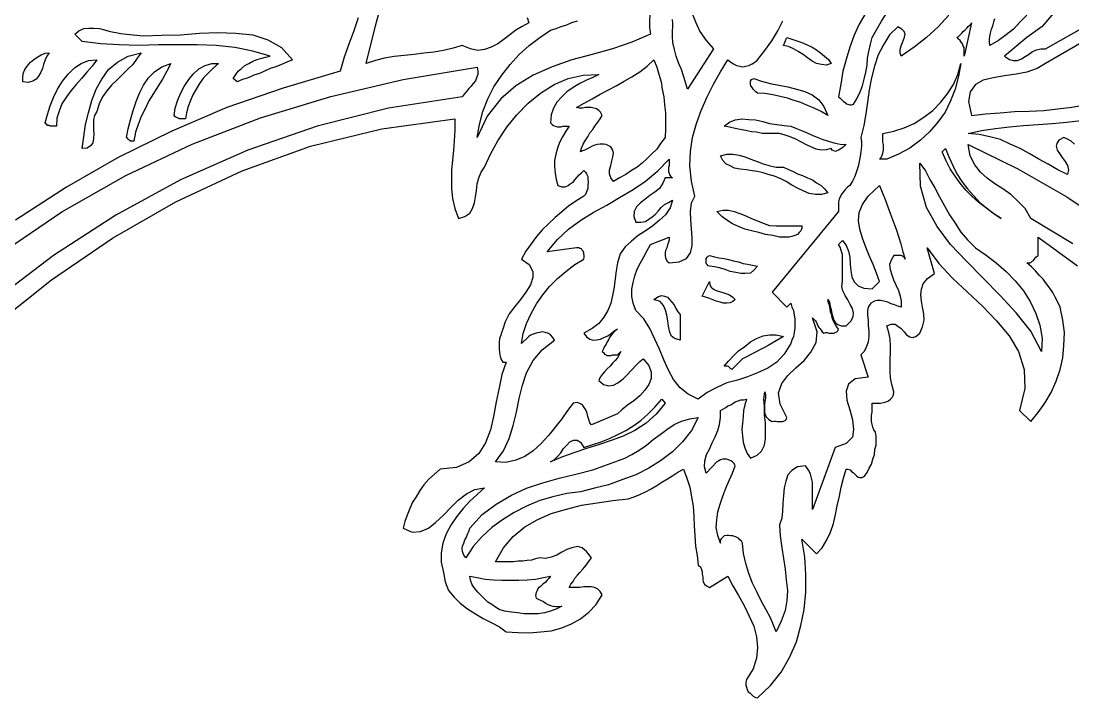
# Model space of a CAD drawing. Extents: x 0.03 to 6.97, y 0.03 to 8.18.
# Drawn here: x 2.2 to 4.075, y 5.289 to 6.497 of the extents above; entities that cross this region are included whole.
import ezdxf

# ---------------------------------------------------------------- set-up
doc = ezdxf.new("R2010")
doc.units = 0
doc.layers.add('1', color=7, linetype='Continuous')

msp = doc.modelspace()

# ---------------------------------------------------------------- linework, layer by layer
for points in [[(4.076, 6.622), (4.071, 6.592), (4.064, 6.564), (4.055, 6.536), (4.04, 6.51), (4.02, 6.487), (3.993, 6.467), (3.953, 6.434), (3.962, 6.428), (3.969, 6.426), (3.976, 6.426), (3.983, 6.429), (3.99, 6.433), (3.996, 6.437), (4.003, 6.442), (4.01, 6.445), (4.018, 6.447), (4.026, 6.447), (4.104, 6.491)], [(2.684, 6.427), (2.674, 6.423), (2.664, 6.419), (2.654, 6.415), (2.644, 6.412), (2.634, 6.407), (2.625, 6.403), (2.615, 6.4), (2.605, 6.395), (2.595, 6.392), (2.585, 6.388), (2.578, 6.394), (2.583, 6.401), (2.587, 6.407), (2.593, 6.412), (2.599, 6.417), (2.606, 6.421), (2.613, 6.425), (2.621, 6.428), (2.629, 6.43), (2.636, 6.432), (2.644, 6.434), (2.613, 6.443), (2.581, 6.449), (2.548, 6.453), (2.514, 6.454), (2.48, 6.454), (2.445, 6.454), (2.41, 6.453), (2.375, 6.454), (2.342, 6.456), (2.309, 6.46), (2.296, 6.473), (2.303, 6.479), (2.312, 6.483), (2.321, 6.484), (2.33, 6.484), (2.34, 6.483), (2.349, 6.481), (2.359, 6.478), (2.369, 6.476), (2.378, 6.474), (2.388, 6.473), (2.418, 6.47), (2.451, 6.471), (2.484, 6.472), (2.518, 6.475), (2.551, 6.476), (2.583, 6.475), (2.613, 6.472), (2.64, 6.463), (2.664, 6.449), (2.684, 6.427)], [(3.644, 6.421), (3.635, 6.418), (3.627, 6.419), (3.618, 6.421), (3.61, 6.425), (3.602, 6.431), (3.594, 6.437), (3.585, 6.442), (3.577, 6.447), (3.568, 6.451), (3.559, 6.453), (3.565, 6.467), (3.574, 6.464), (3.583, 6.461), (3.592, 6.458), (3.601, 6.454), (3.61, 6.45), (3.618, 6.445), (3.625, 6.44), (3.632, 6.434), (3.639, 6.428), (3.644, 6.421)], [(4.106, 6.467), (4.026, 6.421), (4.011, 6.412), (3.993, 6.405), (3.974, 6.402), (3.953, 6.399), (3.933, 6.395), (3.915, 6.391), (3.901, 6.383), (3.892, 6.37), (3.889, 6.353), (3.894, 6.328), (3.919, 6.331), (3.945, 6.333), (3.971, 6.335), (3.997, 6.336), (4.023, 6.337), (4.048, 6.34), (4.073, 6.343), (4.097, 6.347)], [(2.25, 6.44), (2.246, 6.434), (2.243, 6.427), (2.24, 6.419), (2.238, 6.412), (2.235, 6.405), (2.231, 6.398), (2.227, 6.393), (2.221, 6.389), (2.213, 6.387), (2.203, 6.388), (2.203, 6.395), (2.204, 6.403), (2.207, 6.41), (2.211, 6.416), (2.217, 6.423), (2.223, 6.428), (2.229, 6.432), (2.236, 6.436), (2.243, 6.439), (2.25, 6.44)], [(2.414, 6.44), (2.407, 6.43), (2.399, 6.419), (2.39, 6.41), (2.381, 6.401), (2.371, 6.391), (2.361, 6.382), (2.353, 6.372), (2.345, 6.361), (2.339, 6.349), (2.335, 6.335), (2.331, 6.328), (2.329, 6.321), (2.329, 6.312), (2.329, 6.303), (2.33, 6.295), (2.329, 6.287), (2.328, 6.279), (2.324, 6.274), (2.318, 6.27), (2.309, 6.269), (2.312, 6.29), (2.315, 6.312), (2.32, 6.333), (2.326, 6.355), (2.334, 6.375), (2.344, 6.393), (2.356, 6.41), (2.372, 6.423), (2.391, 6.434), (2.414, 6.44)], [(2.335, 6.427), (2.327, 6.416), (2.317, 6.405), (2.308, 6.394), (2.298, 6.383), (2.289, 6.372), (2.281, 6.361), (2.273, 6.349), (2.268, 6.336), (2.264, 6.323), (2.263, 6.309), (2.26, 6.309), (2.257, 6.309), (2.254, 6.309), (2.252, 6.309), (2.25, 6.31), (2.247, 6.31), (2.246, 6.312), (2.244, 6.313), (2.243, 6.315), (2.247, 6.33), (2.252, 6.345), (2.258, 6.36), (2.265, 6.375), (2.274, 6.389), (2.284, 6.402), (2.295, 6.413), (2.307, 6.421), (2.32, 6.426), (2.335, 6.427)], [(2.467, 6.421), (2.46, 6.407), (2.452, 6.393), (2.444, 6.38), (2.436, 6.367), (2.428, 6.354), (2.421, 6.34), (2.414, 6.326), (2.409, 6.312), (2.404, 6.298), (2.401, 6.282), (2.399, 6.282), (2.397, 6.282), (2.395, 6.282), (2.393, 6.284), (2.392, 6.285), (2.391, 6.286), (2.389, 6.288), (2.388, 6.289), (2.391, 6.304), (2.395, 6.32), (2.4, 6.337), (2.405, 6.353), (2.411, 6.368), (2.418, 6.382), (2.427, 6.395), (2.438, 6.406), (2.451, 6.415), (2.467, 6.421)], [(2.552, 6.421), (2.542, 6.412), (2.534, 6.404), (2.525, 6.395), (2.518, 6.385), (2.512, 6.375), (2.506, 6.365), (2.502, 6.355), (2.498, 6.344), (2.495, 6.333), (2.493, 6.322), (2.49, 6.322), (2.487, 6.322), (2.485, 6.322), (2.482, 6.322), (2.48, 6.323), (2.478, 6.324), (2.476, 6.325), (2.474, 6.326), (2.473, 6.328), (2.475, 6.341), (2.479, 6.354), (2.484, 6.367), (2.491, 6.38), (2.499, 6.392), (2.507, 6.402), (2.517, 6.411), (2.528, 6.417), (2.54, 6.421), (2.552, 6.421)], [(3.638, 6.328), (3.626, 6.335), (3.614, 6.341), (3.602, 6.346), (3.59, 6.351), (3.578, 6.355), (3.566, 6.359), (3.553, 6.362), (3.54, 6.365), (3.526, 6.367), (3.513, 6.368), (3.51, 6.37), (3.508, 6.372), (3.505, 6.375), (3.503, 6.378), (3.501, 6.381), (3.5, 6.384), (3.5, 6.386), (3.5, 6.389), (3.502, 6.392), (3.506, 6.394), (3.52, 6.389), (3.535, 6.385), (3.551, 6.382), (3.567, 6.379), (3.582, 6.375), (3.597, 6.371), (3.61, 6.365), (3.622, 6.356), (3.631, 6.344), (3.638, 6.328)], [(3.671, 6.276), (3.668, 6.274), (3.666, 6.272), (3.663, 6.27), (3.66, 6.268), (3.657, 6.266), (3.654, 6.265), (3.652, 6.264), (3.649, 6.265), (3.646, 6.266), (3.644, 6.269), (3.635, 6.267), (3.626, 6.266), (3.617, 6.268), (3.608, 6.272), (3.599, 6.276), (3.59, 6.281), (3.581, 6.286), (3.571, 6.29), (3.562, 6.293), (3.552, 6.296), (3.541, 6.296), (3.532, 6.296), (3.521, 6.296), (3.511, 6.298), (3.502, 6.299), (3.492, 6.301), (3.482, 6.303), (3.473, 6.305), (3.463, 6.307), (3.453, 6.309), (3.463, 6.316), (3.473, 6.32), (3.485, 6.322), (3.497, 6.321), (3.509, 6.32), (3.522, 6.317), (3.534, 6.314), (3.547, 6.312), (3.56, 6.31), (3.572, 6.309), (3.582, 6.305), (3.591, 6.301), (3.601, 6.297), (3.61, 6.293), (3.62, 6.289), (3.629, 6.285), (3.639, 6.282), (3.649, 6.279), (3.66, 6.277), (3.671, 6.276)], [(3.638, 6.19), (3.627, 6.187), (3.616, 6.187), (3.605, 6.189), (3.595, 6.193), (3.585, 6.198), (3.574, 6.204), (3.564, 6.21), (3.554, 6.215), (3.543, 6.22), (3.532, 6.223), (3.523, 6.226), (3.513, 6.228), (3.503, 6.229), (3.493, 6.231), (3.482, 6.232), (3.472, 6.234), (3.464, 6.238), (3.456, 6.242), (3.451, 6.248), (3.447, 6.256), (3.458, 6.259), (3.469, 6.259), (3.48, 6.257), (3.49, 6.254), (3.501, 6.25), (3.512, 6.246), (3.523, 6.242), (3.535, 6.238), (3.546, 6.236), (3.559, 6.236), (3.567, 6.232), (3.576, 6.228), (3.584, 6.224), (3.593, 6.221), (3.602, 6.217), (3.611, 6.213), (3.618, 6.208), (3.626, 6.203), (3.632, 6.197), (3.638, 6.19)], [(3.592, 6.131), (3.592, 6.127), (3.59, 6.122), (3.587, 6.119), (3.584, 6.116), (3.579, 6.114), (3.574, 6.112), (3.569, 6.111), (3.563, 6.111), (3.557, 6.111), (3.552, 6.111), (3.54, 6.114), (3.527, 6.116), (3.515, 6.119), (3.502, 6.122), (3.49, 6.125), (3.479, 6.13), (3.468, 6.135), (3.458, 6.141), (3.449, 6.148), (3.44, 6.157), (3.451, 6.159), (3.461, 6.159), (3.471, 6.157), (3.481, 6.153), (3.492, 6.149), (3.502, 6.144), (3.513, 6.14), (3.523, 6.136), (3.534, 6.132), (3.546, 6.131), (3.592, 6.131)], [(3.513, 6.059), (3.506, 6.052), (3.5, 6.047), (3.491, 6.046), (3.483, 6.046), (3.474, 6.048), (3.464, 6.05), (3.455, 6.053), (3.445, 6.056), (3.436, 6.058), (3.427, 6.059), (3.425, 6.06), (3.423, 6.062), (3.421, 6.064), (3.421, 6.066), (3.421, 6.069), (3.421, 6.071), (3.421, 6.073), (3.423, 6.075), (3.425, 6.077), (3.427, 6.078), (3.436, 6.076), (3.444, 6.074), (3.453, 6.073), (3.461, 6.071), (3.47, 6.069), (3.479, 6.067), (3.487, 6.064), (3.495, 6.063), (3.504, 6.061), (3.513, 6.059)], [(3.473, 6), (3.469, 5.996), (3.464, 5.994), (3.458, 5.993), (3.452, 5.993), (3.446, 5.995), (3.439, 5.997), (3.432, 6), (3.426, 6.002), (3.42, 6.004), (3.414, 6.006), (3.427, 6.032), (3.428, 6.026), (3.43, 6.022), (3.434, 6.018), (3.439, 6.016), (3.445, 6.014), (3.451, 6.012), (3.458, 6.01), (3.463, 6.008), (3.469, 6.004), (3.473, 6)], [(3.375, 5.973), (3.375, 5.927), (3.365, 5.93), (3.359, 5.935), (3.356, 5.943), (3.354, 5.952), (3.353, 5.962), (3.351, 5.972), (3.349, 5.981), (3.345, 5.989), (3.339, 5.996), (3.328, 6), (3.336, 6.005), (3.342, 6.007), (3.347, 6.006), (3.352, 6.004), (3.356, 6), (3.36, 5.995), (3.364, 5.99), (3.367, 5.984), (3.371, 5.978), (3.375, 5.973)], [(3.559, 5.934), (3.553, 5.93), (3.546, 5.926), (3.539, 5.922), (3.532, 5.918), (3.525, 5.914), (3.517, 5.91), (3.509, 5.906), (3.502, 5.902), (3.494, 5.898), (3.486, 5.894), (3.467, 5.875), (3.465, 5.876), (3.464, 5.877), (3.462, 5.879), (3.461, 5.88), (3.459, 5.881), (3.458, 5.881), (3.456, 5.881), (3.453, 5.881), (3.461, 5.89), (3.47, 5.899), (3.479, 5.908), (3.49, 5.916), (3.5, 5.924), (3.511, 5.93), (3.523, 5.935), (3.534, 5.937), (3.546, 5.937), (3.559, 5.934)]]:
    msp.add_lwpolyline(points)
at = {"layer": '1'}
for points in [[(3.102, 6.503), (3.105, 6.493), (3.093, 6.487), (3.082, 6.48), (3.071, 6.472), (3.061, 6.464), (3.05, 6.456), (3.038, 6.45), (3.026, 6.446), (3.014, 6.444), (3.001, 6.447), (2.986, 6.453), (2.97, 6.448), (2.953, 6.444), (2.936, 6.441), (2.918, 6.439), (2.901, 6.437), (2.883, 6.435), (2.865, 6.433), (2.848, 6.43), (2.832, 6.426), (2.815, 6.421), (2.832, 6.488), (2.85, 6.556)], [(3.321, 6.507), (3.32, 6.496), (3.32, 6.485), (3.322, 6.473), (3.289, 6.459), (3.254, 6.447), (3.218, 6.437), (3.182, 6.427), (3.147, 6.415), (3.113, 6.4), (3.082, 6.381), (3.055, 6.358), (3.031, 6.327), (3.013, 6.289), (3.017, 6.312), (3.023, 6.335), (3.032, 6.358), (3.043, 6.379), (3.057, 6.4), (3.072, 6.419), (3.088, 6.437), (3.106, 6.453), (3.125, 6.467), (3.144, 6.48), (3.154, 6.483), (3.163, 6.487), (3.173, 6.49), (3.182, 6.494), (3.192, 6.497)], [(3.854, 6.507), (3.835, 6.486), (3.814, 6.467), (3.792, 6.45), (3.769, 6.434), (3.767, 6.44), (3.767, 6.446), (3.769, 6.452), (3.771, 6.458), (3.773, 6.463), (3.775, 6.468), (3.776, 6.473), (3.774, 6.478), (3.77, 6.482), (3.763, 6.486), (3.748, 6.472), (3.737, 6.454), (3.728, 6.436), (3.721, 6.416), (3.716, 6.395), (3.712, 6.374), (3.709, 6.352), (3.706, 6.331), (3.702, 6.31), (3.697, 6.289), (3.698, 6.281), (3.698, 6.273), (3.697, 6.264), (3.696, 6.255), (3.694, 6.246), (3.692, 6.237), (3.689, 6.228), (3.686, 6.219), (3.682, 6.211), (3.677, 6.203), (3.673, 6.2), (3.669, 6.196), (3.666, 6.192), (3.663, 6.188), (3.66, 6.183), (3.658, 6.179), (3.657, 6.174), (3.657, 6.168), (3.657, 6.163), (3.657, 6.157), (3.539, 6.013), (3.565, 5.986), (3.572, 5.993), (3.574, 5.986), (3.577, 5.98), (3.578, 5.972), (3.579, 5.965), (3.579, 5.957), (3.579, 5.949), (3.578, 5.941), (3.577, 5.934), (3.574, 5.927), (3.572, 5.921), (3.56, 5.902), (3.547, 5.888), (3.531, 5.877), (3.513, 5.869), (3.495, 5.862), (3.477, 5.856), (3.458, 5.851), (3.44, 5.843), (3.423, 5.834), (3.407, 5.822), (3.389, 5.831), (3.375, 5.842), (3.363, 5.857), (3.354, 5.874), (3.346, 5.892), (3.338, 5.911), (3.33, 5.929), (3.321, 5.948), (3.31, 5.965), (3.296, 5.98), (3.291, 5.993), (3.289, 6.005), (3.289, 6.018), (3.291, 6.03), (3.294, 6.042), (3.298, 6.054), (3.304, 6.065), (3.31, 6.076), (3.316, 6.087), (3.322, 6.098), (3.355, 6.111), (3.355, 6.106), (3.354, 6.102), (3.352, 6.097), (3.351, 6.092), (3.349, 6.087), (3.348, 6.083), (3.348, 6.078), (3.349, 6.074), (3.351, 6.069), (3.355, 6.065), (3.373, 6.067), (3.386, 6.073), (3.393, 6.083), (3.396, 6.096), (3.396, 6.11), (3.395, 6.126), (3.394, 6.142), (3.393, 6.157), (3.395, 6.172), (3.401, 6.184), (3.395, 6.211), (3.392, 6.238), (3.393, 6.264), (3.397, 6.289), (3.404, 6.314), (3.412, 6.337), (3.423, 6.361), (3.434, 6.384), (3.447, 6.406), (3.46, 6.427), (3.465, 6.423), (3.47, 6.42), (3.475, 6.417), (3.481, 6.416), (3.486, 6.415), (3.492, 6.416), (3.497, 6.417), (3.503, 6.42), (3.508, 6.423), (3.513, 6.427), (3.526, 6.444), (3.538, 6.461), (3.549, 6.479), (3.558, 6.497)], [(3.395, 6.513), (3.402, 6.495), (3.41, 6.478), (3.421, 6.462), (3.434, 6.447)], [(3.706, 6.511), (3.694, 6.491), (3.685, 6.471), (3.677, 6.45), (3.671, 6.428), (3.665, 6.407), (3.661, 6.384), (3.657, 6.361), (3.66, 6.359), (3.662, 6.357), (3.664, 6.355), (3.666, 6.353), (3.669, 6.351), (3.671, 6.349), (3.674, 6.348), (3.677, 6.347), (3.68, 6.347), (3.684, 6.348), (3.69, 6.358), (3.696, 6.37), (3.7, 6.381), (3.703, 6.393), (3.706, 6.405), (3.708, 6.418), (3.709, 6.43), (3.711, 6.442), (3.714, 6.455), (3.717, 6.467), (3.725, 6.481), (3.734, 6.496), (3.743, 6.511)], [(3.993, 6.507), (3.981, 6.495), (3.969, 6.482), (3.956, 6.472), (3.942, 6.462), (3.927, 6.453)], [(2.801, 6.502), (2.793, 6.479), (2.784, 6.455), (2.776, 6.432), (2.769, 6.407), (2.667, 6.377), (2.567, 6.342), (2.469, 6.3), (2.373, 6.253), (2.281, 6.2), (2.19, 6.141)], [(3.434, 6.447), (3.388, 6.375), (3.386, 6.381), (3.384, 6.389), (3.381, 6.399), (3.377, 6.41), (3.372, 6.422), (3.368, 6.434), (3.365, 6.446), (3.362, 6.458), (3.361, 6.469), (3.361, 6.48), (3.362, 6.485), (3.362, 6.492), (3.361, 6.499)], [(3.881, 6.434), (3.881, 6.438), (3.881, 6.442), (3.881, 6.445), (3.881, 6.449), (3.879, 6.452), (3.878, 6.456), (3.876, 6.459), (3.874, 6.462), (3.871, 6.464), (3.868, 6.467), (3.871, 6.469), (3.874, 6.472), (3.877, 6.475), (3.879, 6.478), (3.883, 6.481), (3.886, 6.484), (3.888, 6.487), (3.891, 6.489), (3.893, 6.491), (3.894, 6.493), (3.881, 6.434)], [(3.927, 6.453), (3.926, 6.458), (3.926, 6.464), (3.927, 6.469), (3.928, 6.475), (3.93, 6.482), (3.932, 6.488), (3.934, 6.495), (3.936, 6.501)], [(3.013, 6.414), (3.014, 6.407), (3.014, 6.401), (3.012, 6.395), (3.01, 6.39), (3.006, 6.385), (3.002, 6.38), (2.998, 6.376), (2.994, 6.371), (2.99, 6.366), (2.986, 6.361), (2.855, 6.341), (2.728, 6.309), (2.604, 6.266), (2.484, 6.213), (2.369, 6.15), (2.258, 6.078), (2.152, 5.998)], [(2.163, 6.081), (2.273, 6.156), (2.387, 6.221), (2.505, 6.277), (2.627, 6.324), (2.752, 6.362), (2.881, 6.392), (3.013, 6.414)], [(3.348, 6.289), (3.34, 6.278), (3.333, 6.268), (3.324, 6.259), (3.316, 6.251), (3.307, 6.243), (3.298, 6.236), (3.288, 6.23), (3.278, 6.223), (3.267, 6.217), (3.256, 6.21), (3.251, 6.217), (3.249, 6.224), (3.249, 6.231), (3.251, 6.239), (3.253, 6.247), (3.255, 6.254), (3.256, 6.261), (3.255, 6.266), (3.251, 6.272), (3.243, 6.276), (3.238, 6.277), (3.232, 6.277), (3.227, 6.276), (3.223, 6.275), (3.218, 6.273), (3.214, 6.271), (3.21, 6.269), (3.206, 6.267), (3.201, 6.265), (3.197, 6.263), (3.199, 6.27), (3.202, 6.277), (3.206, 6.284), (3.21, 6.29), (3.214, 6.297), (3.219, 6.303), (3.223, 6.309), (3.228, 6.316), (3.232, 6.322), (3.236, 6.328), (3.233, 6.334), (3.23, 6.337), (3.226, 6.34), (3.221, 6.341), (3.216, 6.342), (3.211, 6.342), (3.206, 6.342), (3.201, 6.341), (3.195, 6.341), (3.19, 6.342), (3.204, 6.35), (3.218, 6.358), (3.232, 6.366), (3.247, 6.374), (3.261, 6.381), (3.275, 6.389), (3.289, 6.397), (3.303, 6.406), (3.316, 6.416), (3.328, 6.427), (3.333, 6.414), (3.337, 6.402), (3.341, 6.388), (3.343, 6.375), (3.346, 6.361), (3.347, 6.347), (3.349, 6.333), (3.349, 6.319), (3.349, 6.304), (3.348, 6.289)], [(3.743, 6.25), (3.73, 6.25), (3.733, 6.253), (3.735, 6.257), (3.736, 6.261), (3.737, 6.266), (3.737, 6.271), (3.737, 6.276), (3.736, 6.281), (3.736, 6.286), (3.736, 6.291), (3.736, 6.296), (3.756, 6.3), (3.774, 6.306), (3.792, 6.314), (3.809, 6.325), (3.825, 6.337), (3.839, 6.351), (3.851, 6.366), (3.862, 6.383), (3.87, 6.401), (3.875, 6.421), (3.871, 6.398), (3.865, 6.375), (3.857, 6.354), (3.847, 6.334), (3.834, 6.316), (3.819, 6.299), (3.803, 6.284), (3.784, 6.27), (3.764, 6.259), (3.743, 6.25)], [(2.151, 5.953), (2.254, 6.035), (2.363, 6.109), (2.476, 6.174), (2.594, 6.229), (2.716, 6.273), (2.843, 6.304), (2.973, 6.322), (2.973, 6.302), (2.972, 6.283), (2.971, 6.266), (2.969, 6.248), (2.967, 6.231), (2.967, 6.214), (2.967, 6.197), (2.969, 6.18), (2.973, 6.162), (2.98, 6.144), (2.991, 6.148), (3, 6.154), (3.005, 6.162), (3.008, 6.172), (3.01, 6.183), (3.012, 6.194), (3.013, 6.206), (3.016, 6.217), (3.02, 6.227), (3.026, 6.236), (3.037, 6.259), (3.05, 6.283), (3.066, 6.307), (3.084, 6.329), (3.104, 6.35), (3.126, 6.368), (3.15, 6.383), (3.175, 6.394), (3.202, 6.4), (3.23, 6.401)], [(3.23, 6.401), (3.219, 6.396), (3.208, 6.391), (3.196, 6.385), (3.184, 6.378), (3.173, 6.37), (3.164, 6.361), (3.155, 6.352), (3.149, 6.341), (3.145, 6.329), (3.144, 6.315), (3.147, 6.312), (3.149, 6.31), (3.152, 6.309), (3.156, 6.308), (3.159, 6.308), (3.163, 6.308), (3.166, 6.309), (3.17, 6.309), (3.174, 6.309), (3.177, 6.309), (3.171, 6.3), (3.165, 6.29), (3.16, 6.28), (3.156, 6.27), (3.153, 6.259), (3.151, 6.248), (3.151, 6.237), (3.152, 6.225), (3.154, 6.214), (3.157, 6.203), (3.164, 6.201), (3.17, 6.201), (3.175, 6.203), (3.179, 6.206), (3.184, 6.209), (3.187, 6.213), (3.191, 6.218), (3.195, 6.222), (3.199, 6.226), (3.203, 6.23), (3.206, 6.227), (3.208, 6.224), (3.21, 6.219), (3.21, 6.215), (3.211, 6.209), (3.21, 6.203), (3.21, 6.198), (3.208, 6.192), (3.206, 6.187), (3.203, 6.184), (3.189, 6.175), (3.176, 6.166), (3.164, 6.156), (3.152, 6.146), (3.14, 6.135), (3.129, 6.124), (3.119, 6.112), (3.109, 6.099), (3.1, 6.086), (3.092, 6.072), (3.106, 6.062), (3.112, 6.05), (3.112, 6.039), (3.108, 6.026), (3.1, 6.013), (3.09, 6), (3.08, 5.987), (3.07, 5.974), (3.063, 5.96), (3.059, 5.947), (3.057, 5.942), (3.055, 5.936), (3.053, 5.93), (3.052, 5.923), (3.052, 5.917), (3.052, 5.911), (3.053, 5.905), (3.054, 5.898), (3.056, 5.893), (3.059, 5.888), (3.065, 5.888), (3.057, 5.866), (3.052, 5.842), (3.047, 5.817), (3.042, 5.791), (3.037, 5.767), (3.028, 5.744), (3.016, 5.725), (2.999, 5.71), (2.976, 5.7), (2.947, 5.697), (2.937, 5.688), (2.927, 5.679), (2.918, 5.669), (2.911, 5.659), (2.904, 5.648), (2.898, 5.638), (2.893, 5.627), (2.888, 5.615), (2.884, 5.604), (2.881, 5.592), (2.897, 5.585), (2.912, 5.586), (2.926, 5.592), (2.939, 5.602), (2.953, 5.615), (2.966, 5.629), (2.979, 5.642), (2.994, 5.653), (3.009, 5.661), (3.026, 5.664), (3.013, 5.652), (3, 5.64), (2.988, 5.627), (2.976, 5.612), (2.966, 5.597), (2.958, 5.582), (2.952, 5.565), (2.949, 5.548), (2.949, 5.531), (2.953, 5.513), (2.956, 5.496), (2.962, 5.481), (2.972, 5.469), (2.983, 5.458), (2.996, 5.448), (3.01, 5.439), (3.024, 5.431), (3.039, 5.423), (3.053, 5.416), (3.065, 5.407), (3.086, 5.406), (3.106, 5.405), (3.126, 5.407), (3.145, 5.409), (3.164, 5.414), (3.181, 5.421), (3.197, 5.43), (3.212, 5.442), (3.225, 5.456), (3.236, 5.473), (3.232, 5.479), (3.228, 5.483), (3.222, 5.486), (3.216, 5.487), (3.21, 5.487), (3.203, 5.487), (3.196, 5.486), (3.19, 5.486), (3.183, 5.486), (3.177, 5.486), (3.18, 5.492), (3.184, 5.497), (3.187, 5.503), (3.192, 5.508), (3.196, 5.513), (3.201, 5.518), (3.205, 5.523), (3.209, 5.528), (3.213, 5.534), (3.217, 5.539), (3.208, 5.55), (3.2, 5.557), (3.192, 5.559), (3.182, 5.557), (3.173, 5.554), (3.164, 5.549), (3.155, 5.544), (3.145, 5.54), (3.135, 5.538), (3.125, 5.539), (3.117, 5.537), (3.11, 5.535), (3.102, 5.534), (3.094, 5.533), (3.086, 5.533), (3.078, 5.532), (3.07, 5.532), (3.062, 5.532), (3.054, 5.532), (3.046, 5.532), (3.06, 5.557), (3.077, 5.577), (3.098, 5.594), (3.12, 5.607), (3.145, 5.618), (3.172, 5.626), (3.199, 5.633), (3.227, 5.637), (3.255, 5.641), (3.282, 5.644), (3.293, 5.648), (3.303, 5.652), (3.313, 5.657), (3.323, 5.662), (3.333, 5.668), (3.342, 5.674), (3.352, 5.68), (3.362, 5.686), (3.371, 5.692), (3.381, 5.697), (3.387, 5.681), (3.392, 5.665), (3.395, 5.648), (3.398, 5.631), (3.399, 5.613), (3.4, 5.596), (3.401, 5.578), (3.402, 5.56), (3.405, 5.543), (3.407, 5.526), (3.411, 5.523), (3.413, 5.518), (3.414, 5.514), (3.414, 5.51), (3.415, 5.505), (3.415, 5.5), (3.416, 5.496), (3.418, 5.492), (3.422, 5.489), (3.427, 5.486), (3.46, 5.506), (3.469, 5.489), (3.479, 5.472), (3.489, 5.454), (3.498, 5.435), (3.506, 5.417), (3.511, 5.398), (3.513, 5.379), (3.511, 5.36), (3.505, 5.341), (3.493, 5.322), (3.492, 5.317), (3.492, 5.312), (3.493, 5.308), (3.494, 5.304), (3.496, 5.3), (3.499, 5.298), (3.502, 5.295), (3.505, 5.292), (3.509, 5.29), (3.513, 5.289), (3.536, 5.311), (3.555, 5.335), (3.57, 5.361), (3.582, 5.389), (3.59, 5.418), (3.596, 5.447), (3.599, 5.478), (3.599, 5.509), (3.597, 5.54), (3.592, 5.572), (3.618, 5.546), (3.628, 5.557), (3.636, 5.571), (3.643, 5.585), (3.648, 5.6), (3.652, 5.616), (3.655, 5.632), (3.659, 5.649), (3.662, 5.665), (3.666, 5.681), (3.671, 5.697), (3.674, 5.697), (3.678, 5.696), (3.68, 5.693), (3.683, 5.691), (3.686, 5.688), (3.689, 5.685), (3.692, 5.683), (3.695, 5.682), (3.699, 5.682), (3.703, 5.684), (3.708, 5.691), (3.712, 5.699), (3.716, 5.706), (3.718, 5.715), (3.721, 5.723), (3.722, 5.732), (3.724, 5.74), (3.724, 5.748), (3.724, 5.756), (3.723, 5.763), (3.72, 5.767), (3.718, 5.772), (3.717, 5.777), (3.716, 5.782), (3.716, 5.787), (3.716, 5.793), (3.717, 5.799), (3.717, 5.804), (3.717, 5.81), (3.717, 5.815), (3.722, 5.815), (3.727, 5.815), (3.732, 5.815), (3.737, 5.816), (3.742, 5.817), (3.746, 5.819), (3.75, 5.822), (3.753, 5.825), (3.755, 5.83), (3.756, 5.835), (3.752, 5.848), (3.75, 5.86), (3.749, 5.871), (3.749, 5.883), (3.749, 5.894), (3.75, 5.905), (3.75, 5.917), (3.749, 5.929), (3.747, 5.941), (3.743, 5.953), (3.751, 5.956), (3.758, 5.956), (3.763, 5.952), (3.769, 5.948), (3.774, 5.942), (3.778, 5.937), (3.784, 5.933), (3.789, 5.932), (3.795, 5.934), (3.802, 5.94), (3.807, 5.951), (3.81, 5.963), (3.809, 5.974), (3.807, 5.986), (3.805, 5.997), (3.804, 6.008), (3.805, 6.018), (3.808, 6.028), (3.816, 6.037), (3.828, 6.046), (3.815, 6.092), (3.836, 6.064), (3.86, 6.038), (3.887, 6.013), (3.914, 5.988), (3.939, 5.962), (3.961, 5.935), (3.978, 5.907), (3.988, 5.875), (3.989, 5.841), (3.98, 5.802), (4, 5.782), (4.013, 5.798), (4.025, 5.815), (4.036, 5.834), (4.045, 5.854), (4.052, 5.875), (4.057, 5.896), (4.059, 5.918), (4.06, 5.941), (4.057, 5.963), (4.052, 5.986), (4.048, 5.995), (4.043, 6.004), (4.039, 6.012), (4.034, 6.02), (4.028, 6.028), (4.022, 6.036), (4.015, 6.043), (4.008, 6.051), (4.001, 6.058), (3.993, 6.065), (3.996, 6.065), (3.998, 6.065), (4, 6.066), (4.002, 6.068), (4.004, 6.069), (4.006, 6.071), (4.007, 6.073), (4.009, 6.075), (4.011, 6.077), (4.013, 6.078), (4.013, 6.111), (4.083, 6.06)], [(4.078, 6.277), (4.072, 6.282), (4.065, 6.286), (4.059, 6.289), (4.05, 6.284), (4.046, 6.278), (4.045, 6.273), (4.047, 6.266), (4.051, 6.26), (4.056, 6.253), (4.061, 6.246), (4.065, 6.239), (4.067, 6.231), (4.065, 6.223), (4.048, 6.231), (4.031, 6.241), (4.014, 6.25), (3.997, 6.26), (3.981, 6.269), (3.963, 6.277), (3.946, 6.285), (3.927, 6.29), (3.908, 6.294), (3.888, 6.296), (3.912, 6.301), (3.937, 6.305), (3.962, 6.308), (3.987, 6.31), (4.013, 6.312), (4.038, 6.314), (4.064, 6.316), (4.089, 6.319)], [(3.947, 6.144), (3.932, 6.154), (3.919, 6.164), (3.907, 6.173), (3.895, 6.184), (3.884, 6.195), (3.874, 6.207), (3.865, 6.22), (3.856, 6.233), (3.849, 6.247), (3.842, 6.263), (3.848, 6.269), (3.854, 6.254), (3.861, 6.239), (3.868, 6.224), (3.877, 6.21), (3.887, 6.197), (3.898, 6.185), (3.909, 6.173), (3.921, 6.163), (3.934, 6.153), (3.947, 6.144)], [(4.075, 6.099), (4, 6.144), (3.99, 6.162), (3.977, 6.175), (3.964, 6.187), (3.95, 6.197), (3.936, 6.206), (3.922, 6.216), (3.91, 6.227), (3.9, 6.24), (3.892, 6.256), (3.888, 6.276), (3.977, 6.233), (4.064, 6.183), (4.15, 6.125)], [(3.361, 6.217), (3.348, 6.217), (3.344, 6.207), (3.338, 6.198), (3.33, 6.191), (3.321, 6.185), (3.312, 6.178), (3.304, 6.172), (3.297, 6.165), (3.293, 6.157), (3.292, 6.148), (3.296, 6.138), (3.305, 6.138), (3.313, 6.139), (3.319, 6.143), (3.325, 6.147), (3.331, 6.152), (3.336, 6.158), (3.341, 6.164), (3.347, 6.169), (3.354, 6.173), (3.361, 6.177), (3.357, 6.163), (3.349, 6.151), (3.338, 6.141), (3.326, 6.131), (3.314, 6.123), (3.3, 6.114), (3.288, 6.104), (3.277, 6.094), (3.268, 6.081), (3.263, 6.065), (3.261, 6.051), (3.259, 6.037), (3.257, 6.022), (3.254, 6.007), (3.251, 5.993), (3.246, 5.98), (3.239, 5.968), (3.23, 5.957), (3.218, 5.948), (3.203, 5.94), (3.208, 5.933), (3.214, 5.929), (3.22, 5.927), (3.226, 5.928), (3.233, 5.929), (3.239, 5.932), (3.246, 5.935), (3.252, 5.939), (3.257, 5.944), (3.263, 5.947), (3.259, 5.944), (3.255, 5.94), (3.252, 5.936), (3.249, 5.932), (3.247, 5.928), (3.245, 5.924), (3.243, 5.92), (3.24, 5.916), (3.238, 5.912), (3.236, 5.907), (3.238, 5.905), (3.24, 5.902), (3.243, 5.901), (3.245, 5.9), (3.248, 5.9), (3.251, 5.9), (3.254, 5.901), (3.257, 5.901), (3.26, 5.901), (3.263, 5.901), (3.269, 5.907), (3.267, 5.902), (3.263, 5.896), (3.259, 5.891), (3.254, 5.886), (3.25, 5.881), (3.245, 5.876), (3.24, 5.871), (3.236, 5.866), (3.232, 5.861), (3.23, 5.855), (3.238, 5.848), (3.247, 5.846), (3.256, 5.847), (3.264, 5.851), (3.273, 5.858), (3.28, 5.865), (3.288, 5.874), (3.296, 5.882), (3.303, 5.889), (3.309, 5.894), (3.319, 5.882), (3.323, 5.87), (3.323, 5.859), (3.319, 5.848), (3.312, 5.838), (3.303, 5.828), (3.292, 5.819), (3.281, 5.811), (3.271, 5.803), (3.263, 5.796), (3.217, 5.776), (3.214, 5.78), (3.212, 5.786), (3.21, 5.791), (3.209, 5.797), (3.207, 5.803), (3.204, 5.807), (3.201, 5.812), (3.196, 5.814), (3.191, 5.816), (3.184, 5.815), (3.174, 5.802), (3.164, 5.787), (3.152, 5.772), (3.14, 5.757), (3.127, 5.743), (3.113, 5.73), (3.098, 5.72), (3.082, 5.713), (3.064, 5.709), (3.046, 5.71), (3.06, 5.73), (3.07, 5.752), (3.077, 5.775), (3.083, 5.799), (3.088, 5.823), (3.094, 5.847), (3.101, 5.869), (3.113, 5.891), (3.129, 5.91), (3.151, 5.927), (3.148, 5.932), (3.144, 5.937), (3.14, 5.939), (3.134, 5.941), (3.129, 5.942), (3.124, 5.941), (3.118, 5.94), (3.113, 5.938), (3.108, 5.936), (3.105, 5.934), (3.092, 5.921), (3.095, 5.939), (3.101, 5.957), (3.109, 5.975), (3.119, 5.992), (3.13, 6.008), (3.142, 6.023), (3.156, 6.037), (3.171, 6.05), (3.187, 6.062), (3.203, 6.072), (3.204, 6.075), (3.204, 6.078), (3.203, 6.081), (3.203, 6.083), (3.202, 6.086), (3.2, 6.088), (3.199, 6.09), (3.196, 6.091), (3.194, 6.092), (3.19, 6.092), (3.138, 6.085), (3.156, 6.107), (3.176, 6.125), (3.198, 6.141), (3.22, 6.155), (3.244, 6.168), (3.267, 6.182), (3.291, 6.196), (3.313, 6.211), (3.335, 6.229), (3.355, 6.25), (3.355, 6.246), (3.355, 6.243), (3.355, 6.239), (3.354, 6.235), (3.354, 6.231), (3.354, 6.228), (3.355, 6.225), (3.356, 6.222), (3.358, 6.219), (3.361, 6.217)], [(3.901, 6.092), (3.92, 6.079), (3.938, 6.065), (3.956, 6.05), (3.972, 6.033), (3.987, 6.015), (3.999, 5.996), (4.009, 5.975), (4.016, 5.954), (4.02, 5.931), (4.019, 5.907), (4, 5.943), (3.974, 5.976), (3.945, 6.007), (3.915, 6.038), (3.885, 6.068), (3.857, 6.098), (3.833, 6.13), (3.814, 6.164), (3.803, 6.202), (3.802, 6.243), (3.812, 6.229), (3.82, 6.214), (3.829, 6.199), (3.837, 6.183), (3.846, 6.167), (3.855, 6.151), (3.865, 6.136), (3.875, 6.12), (3.887, 6.106), (3.901, 6.092)], [(3.776, 6.072), (3.775, 6.074), (3.773, 6.076), (3.771, 6.077), (3.769, 6.078), (3.767, 6.078), (3.764, 6.078), (3.762, 6.078), (3.759, 6.078), (3.756, 6.078), (3.751, 6.07), (3.748, 6.062), (3.749, 6.053), (3.752, 6.044), (3.755, 6.035), (3.759, 6.026), (3.764, 6.016), (3.767, 6.006), (3.769, 5.997), (3.769, 5.986), (3.763, 5.988), (3.757, 5.99), (3.751, 5.992), (3.745, 5.995), (3.738, 5.997), (3.732, 5.998), (3.726, 5.998), (3.721, 5.997), (3.715, 5.993), (3.71, 5.986), (3.709, 5.98), (3.709, 5.972), (3.71, 5.963), (3.71, 5.953), (3.711, 5.944), (3.711, 5.934), (3.71, 5.924), (3.707, 5.916), (3.703, 5.907), (3.697, 5.901), (3.71, 5.861), (3.687, 5.858), (3.675, 5.849), (3.671, 5.836), (3.672, 5.82), (3.677, 5.803), (3.682, 5.785), (3.684, 5.768), (3.682, 5.754), (3.671, 5.743), (3.651, 5.736), (3.611, 5.625), (3.611, 5.634), (3.611, 5.643), (3.611, 5.652), (3.611, 5.659), (3.611, 5.667), (3.611, 5.674), (3.609, 5.681), (3.607, 5.688), (3.604, 5.695), (3.598, 5.703), (3.584, 5.701), (3.574, 5.695), (3.567, 5.687), (3.563, 5.676), (3.56, 5.664), (3.559, 5.65), (3.558, 5.636), (3.557, 5.622), (3.556, 5.61), (3.552, 5.598), (3.553, 5.578), (3.556, 5.557), (3.559, 5.538), (3.562, 5.519), (3.564, 5.5), (3.566, 5.481), (3.565, 5.463), (3.562, 5.445), (3.555, 5.426), (3.546, 5.407), (3.541, 5.419), (3.536, 5.432), (3.528, 5.446), (3.52, 5.461), (3.512, 5.477), (3.504, 5.494), (3.497, 5.511), (3.492, 5.529), (3.488, 5.547), (3.486, 5.565), (3.484, 5.569), (3.481, 5.571), (3.479, 5.574), (3.475, 5.576), (3.472, 5.577), (3.469, 5.578), (3.465, 5.578), (3.461, 5.579), (3.458, 5.579), (3.453, 5.578), (3.452, 5.577), (3.451, 5.576), (3.449, 5.574), (3.448, 5.573), (3.447, 5.571), (3.446, 5.569), (3.446, 5.567), (3.447, 5.565), (3.442, 5.579), (3.439, 5.593), (3.44, 5.607), (3.442, 5.621), (3.446, 5.635), (3.451, 5.649), (3.456, 5.663), (3.462, 5.677), (3.468, 5.69), (3.473, 5.703), (3.471, 5.707), (3.468, 5.71), (3.465, 5.712), (3.461, 5.714), (3.458, 5.715), (3.454, 5.715), (3.451, 5.715), (3.447, 5.714), (3.444, 5.712), (3.44, 5.71), (3.421, 5.69), (3.418, 5.701), (3.419, 5.712), (3.422, 5.723), (3.427, 5.733), (3.432, 5.744), (3.437, 5.755), (3.442, 5.766), (3.445, 5.777), (3.447, 5.789), (3.447, 5.802), (3.451, 5.804), (3.456, 5.807), (3.46, 5.81), (3.465, 5.812), (3.469, 5.814), (3.473, 5.817), (3.478, 5.819), (3.483, 5.821), (3.488, 5.821), (3.493, 5.822), (3.49, 5.812), (3.488, 5.802), (3.487, 5.791), (3.486, 5.779), (3.485, 5.768), (3.486, 5.756), (3.487, 5.745), (3.49, 5.735), (3.494, 5.725), (3.5, 5.717), (3.512, 5.722), (3.52, 5.729), (3.525, 5.74), (3.527, 5.752), (3.527, 5.765), (3.527, 5.78), (3.525, 5.794), (3.525, 5.809), (3.524, 5.822), (3.526, 5.835), (3.527, 5.83), (3.527, 5.824), (3.526, 5.818), (3.525, 5.812), (3.525, 5.805), (3.525, 5.8), (3.526, 5.795), (3.529, 5.79), (3.533, 5.786), (3.539, 5.782), (3.542, 5.783), (3.545, 5.783), (3.548, 5.782), (3.55, 5.782), (3.554, 5.782), (3.557, 5.782), (3.559, 5.783), (3.562, 5.784), (3.564, 5.786), (3.565, 5.789), (3.553, 5.813), (3.55, 5.833), (3.556, 5.85), (3.567, 5.864), (3.581, 5.878), (3.596, 5.891), (3.608, 5.906), (3.617, 5.923), (3.619, 5.942), (3.611, 5.967), (3.614, 5.964), (3.616, 5.962), (3.618, 5.959), (3.619, 5.956), (3.62, 5.953), (3.622, 5.95), (3.624, 5.948), (3.626, 5.945), (3.628, 5.942), (3.631, 5.94), (3.634, 5.941), (3.637, 5.941), (3.64, 5.94), (3.643, 5.94), (3.646, 5.94), (3.649, 5.94), (3.651, 5.941), (3.654, 5.942), (3.656, 5.944), (3.657, 5.947), (3.654, 5.951), (3.651, 5.956), (3.648, 5.961), (3.646, 5.967), (3.645, 5.972), (3.643, 5.978), (3.642, 5.983), (3.641, 5.989), (3.639, 5.994), (3.638, 6), (3.641, 5.995), (3.642, 5.988), (3.644, 5.982), (3.645, 5.975), (3.647, 5.969), (3.649, 5.963), (3.652, 5.958), (3.656, 5.955), (3.662, 5.953), (3.671, 5.953), (3.679, 5.961), (3.683, 5.969), (3.684, 5.976), (3.682, 5.984), (3.678, 5.991), (3.674, 5.999), (3.669, 6.007), (3.665, 6.015), (3.663, 6.023), (3.664, 6.032), (3.664, 6.039), (3.664, 6.046), (3.664, 6.053), (3.664, 6.06), (3.664, 6.067), (3.664, 6.074), (3.664, 6.08), (3.662, 6.087), (3.66, 6.093), (3.657, 6.098), (3.664, 6.105), (3.671, 6.096), (3.675, 6.086), (3.677, 6.075), (3.678, 6.063), (3.679, 6.051), (3.681, 6.04), (3.685, 6.031), (3.692, 6.024), (3.702, 6.02), (3.717, 6.019), (3.73, 6.032), (3.725, 6.047), (3.719, 6.062), (3.712, 6.078), (3.706, 6.093), (3.7, 6.109), (3.695, 6.125), (3.693, 6.14), (3.694, 6.155), (3.7, 6.169), (3.71, 6.184), (3.73, 6.203), (3.735, 6.191), (3.74, 6.178), (3.745, 6.165), (3.75, 6.152), (3.755, 6.138), (3.76, 6.125), (3.764, 6.112), (3.768, 6.099), (3.772, 6.085), (3.776, 6.072)], [(3.348, 5.815), (3.332, 5.795), (3.314, 5.779), (3.294, 5.766), (3.273, 5.756), (3.252, 5.748), (3.231, 5.741), (3.208, 5.734), (3.187, 5.727), (3.165, 5.719), (3.144, 5.71), (3.15, 5.714), (3.156, 5.72), (3.162, 5.726), (3.167, 5.734), (3.173, 5.74), (3.178, 5.746), (3.185, 5.749), (3.191, 5.749), (3.197, 5.745), (3.203, 5.736), (3.219, 5.741), (3.234, 5.746), (3.249, 5.752), (3.264, 5.759), (3.278, 5.766), (3.292, 5.775), (3.305, 5.784), (3.318, 5.796), (3.33, 5.808), (3.342, 5.822), (3.348, 5.815)], [(3.407, 5.789), (3.395, 5.766), (3.379, 5.746), (3.361, 5.728), (3.34, 5.712), (3.319, 5.699), (3.296, 5.687), (3.271, 5.678), (3.247, 5.669), (3.222, 5.663), (3.197, 5.657), (3.173, 5.654), (3.148, 5.648), (3.125, 5.641), (3.101, 5.631), (3.079, 5.62), (3.058, 5.607), (3.039, 5.593), (3.021, 5.576), (3.006, 5.559), (2.993, 5.539), (2.989, 5.544), (2.987, 5.55), (2.986, 5.555), (2.987, 5.56), (2.989, 5.565), (2.991, 5.571), (2.994, 5.576), (2.996, 5.581), (2.998, 5.586), (3, 5.592), (3.022, 5.616), (3.047, 5.635), (3.074, 5.651), (3.101, 5.663), (3.13, 5.673), (3.159, 5.681), (3.189, 5.688), (3.219, 5.696), (3.247, 5.706), (3.276, 5.717), (3.289, 5.723), (3.302, 5.731), (3.315, 5.74), (3.327, 5.75), (3.339, 5.759), (3.351, 5.768), (3.364, 5.777), (3.377, 5.783), (3.392, 5.787), (3.407, 5.789)], [(3.144, 5.506), (3.141, 5.502), (3.138, 5.499), (3.134, 5.495), (3.13, 5.492), (3.126, 5.488), (3.122, 5.485), (3.12, 5.481), (3.118, 5.477), (3.117, 5.472), (3.118, 5.467), (3.122, 5.465), (3.127, 5.463), (3.131, 5.461), (3.135, 5.458), (3.139, 5.456), (3.144, 5.454), (3.148, 5.453), (3.153, 5.452), (3.158, 5.452), (3.164, 5.453), (3.155, 5.448), (3.144, 5.444), (3.133, 5.441), (3.122, 5.439), (3.11, 5.439), (3.097, 5.439), (3.085, 5.441), (3.074, 5.442), (3.062, 5.444), (3.052, 5.447), (3.046, 5.451), (3.039, 5.456), (3.032, 5.46), (3.026, 5.466), (3.02, 5.472), (3.014, 5.478), (3.009, 5.484), (3.004, 5.491), (3.001, 5.499), (3, 5.506), (3.013, 5.504), (3.027, 5.501), (3.042, 5.5), (3.057, 5.499), (3.072, 5.499), (3.087, 5.499), (3.102, 5.5), (3.117, 5.501), (3.131, 5.504), (3.144, 5.506)]]:
    msp.add_lwpolyline(points, dxfattribs=at)

doc.saveas('drawing.dxf')
